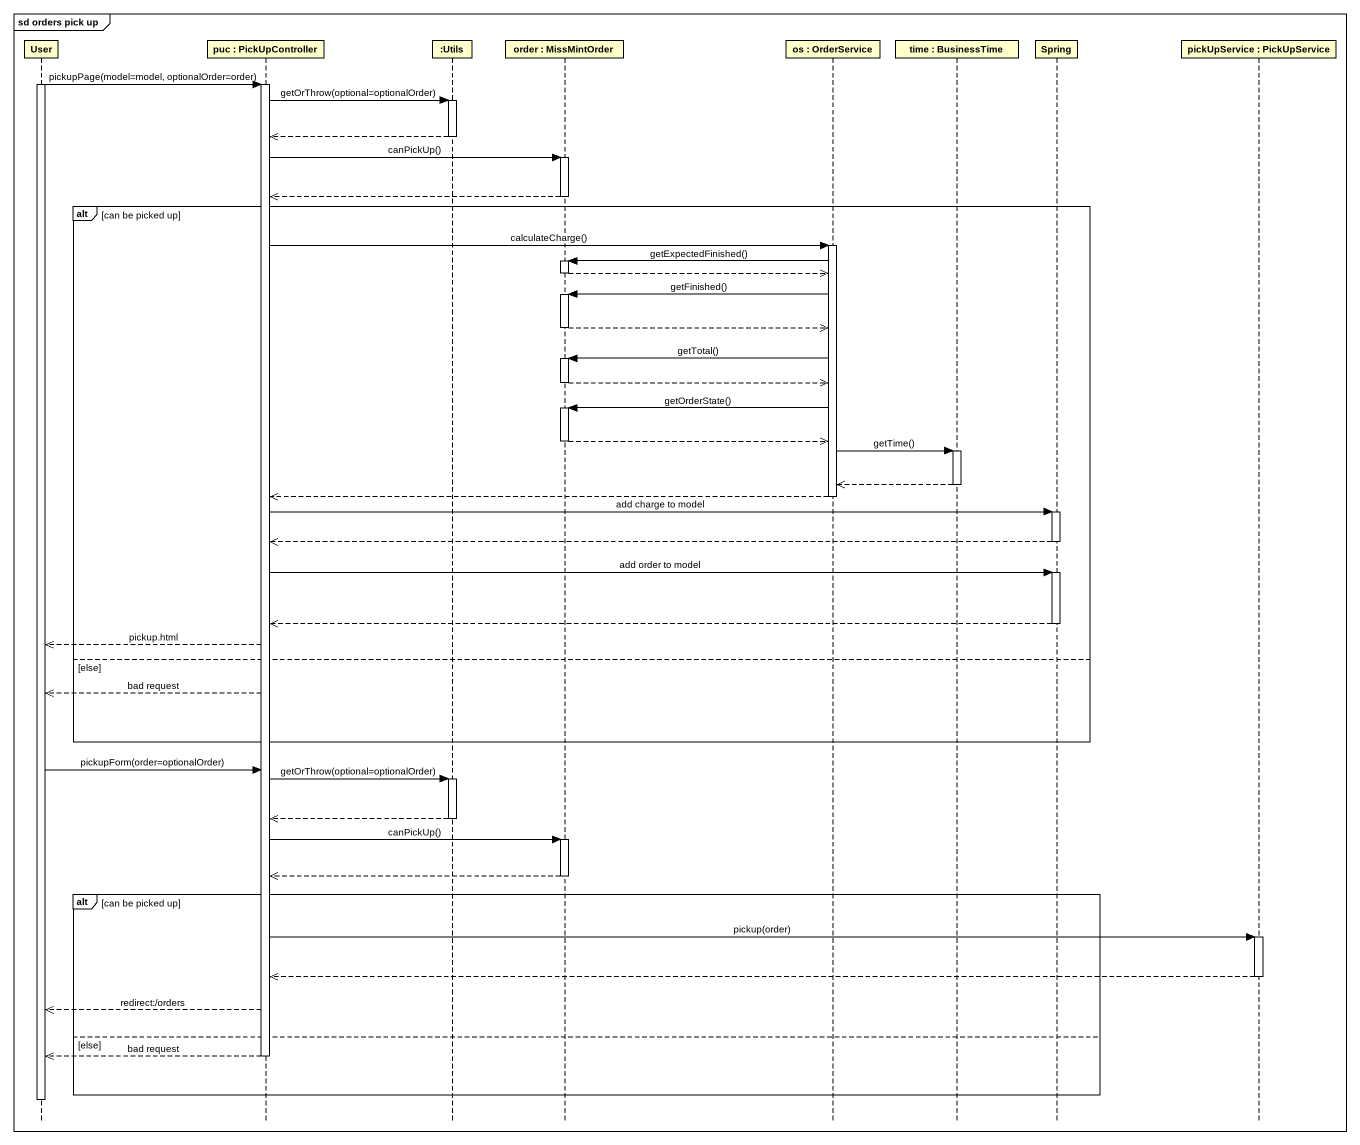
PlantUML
@startuml
mainframe sd orders pick up
hide footbox
participant User
participant "puc : PickUpController" as puc
participant ":Utils" as Utils
participant "order : MissMintOrder" as order
participant "os : OrderService" as os
participant "time : BusinessTime" as time
participant Spring
participant "pickUpService : PickUpService" as pickUpService

activate User
User -> puc : pickupPage(model=model, optionalOrder=order)
activate puc
puc -> Utils : getOrThrow(optional=optionalOrder)
activate Utils
Utils -->> puc
deactivate Utils
puc -> order : canPickUp()
activate order
order -->> puc
deactivate order
alt can be picked up
  puc -> os : calculateCharge()
  activate os
  os -> order : getExpectedFinished()
  activate order
  order -->> os
  deactivate order
  os -> order : getFinished()
  activate order
  order -->> os
  deactivate order
  os -> order : getTotal()
  activate order
  order -->> os
  deactivate order
  os -> order : getOrderState()
  activate order
  order -->> os
  deactivate order
  os -> time : getTime()
  activate time
  time -->> os
  deactivate time
  os -->> puc
  deactivate os
  puc -> Spring : add charge to model
  activate Spring
  Spring -->> puc
  deactivate Spring
  puc -> Spring : add order to model
  activate Spring
  Spring -->> puc
  deactivate Spring
  puc -->> User : pickup.html
else else
  puc -->> User : bad request
end
User -> puc : pickupForm(order=optionalOrder)
puc -> Utils : getOrThrow(optional=optionalOrder)
activate Utils
Utils -->> puc
deactivate Utils
puc -> order : canPickUp()
activate order
order -->> puc
deactivate order
alt can be picked up
  puc -> pickUpService : pickup(order)
  activate pickUpService
  pickUpService -->> puc
  deactivate pickUpService
  puc -->> User : redirect:/orders
else else
  puc -->> User : bad request
  deactivate puc
end
deactivate User
@enduml
